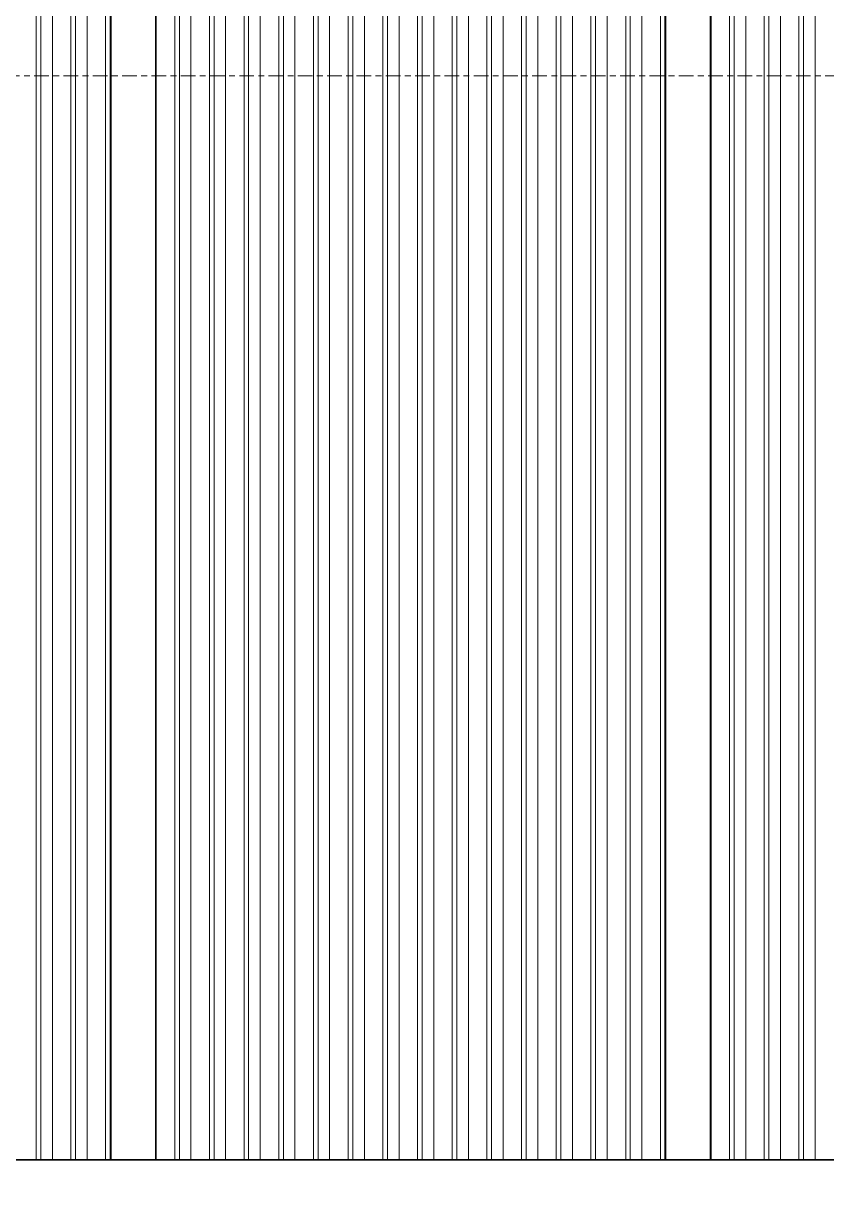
# Model space of a CAD drawing. Header units: millimetres. Extents: x 652554 to 1678317, y -308114 to 170803.
# Drawn here: x 747335 to 748206, y -92394 to -91124 of the extents above; entities that cross this region are included whole.
import ezdxf

# ---------------------------------------------------------------- set-up
doc = ezdxf.new("R2010")
doc.units = ezdxf.units.MM
doc.linetypes.add('Centre', pattern=[31.75, 6.35, -4.7625, 15.875, -4.7625])
for name, color, linetype, lineweight in [('A-FLOR-LEVL', 7, 'Continuous', 9), ('A-GENM', 7, 'Continuous', 9), ('A-GLAZ-CURT', 7, 'Continuous', 9), ('A-GLAZ-CWMG', 7, 'Continuous', 35)]:
    doc.layers.add(name, color=color, linetype=linetype, lineweight=lineweight)

# ---------------------------------------------------------------- blocks, each defined once
blk = doc.blocks.new('DPA_CP_Entrance Louver Grill Vertical Z - Louver Grill Vertical Z-18398766-2241-01 ENTRANCE 2 ENLARGED ELEVATION 1')
at = {"layer": 'A-GLAZ-CURT', "color": 7}
for p, q in [((-632087.4, 112224.8), (-632087.4, 108575)), ((-632086.4, 112223.6), (-632086.4, 108575)), ((-632567.4, 108575), (-631997.5, 108575)), ((-631932.5, 108575), (-632396.4, 108575)), ((-632086.4, 108575), (-632087.4, 108575)), ((-632087.4, 108575), (-632022.5, 108575)), ((-632023.2, 108575), (-632086.4, 108575)), ((-631999.2, 108575), (-632023.2, 108575)), ((-632022.5, 108575), (-631997.5, 108575)), ((-631997.5, 108575), (-631999.2, 108575)), ((-631997.5, 108575), (-631932.5, 108575)), ((-631957.5, 108575), (-631914.2, 108575)), ((-631932.5, 108575), (-631957.5, 108575)), ((-631889.2, 108575), (-631932.5, 108575)), ((-631914.2, 108575), (-631889.2, 108575))]:
    blk.add_line(p, q, dxfattribs=at)
blk = doc.blocks.new('DPA_CP_Entrance Louver Grill Vertical Z - Louver Grill Vertical Z-V47-2241-01 ENTRANCE 2 ENLARGED ELEVATION 1')
at = {"layer": 'A-GLAZ-CURT', "color": 7}
for p, q in [((-632038.4, 108575), (-632038.4, 111393.9)), ((-632037.4, 108575), (-632037.4, 111393.9)), ((-631485.1, 111272.2), (-631485.1, 108575)), ((-631486.1, 111271), (-631486.1, 108575)), ((-632037.4, 108575), (-632038.4, 108575)), ((-632038.4, 108575), (-631975.2, 108575)), ((-631972.5, 108575), (-632037.4, 108575)), ((-631975.2, 108575), (-631999.2, 108575)), ((-631999.2, 108575), (-631997.5, 108575)), ((-631997.5, 108575), (-631972.5, 108575)), ((-631932.5, 108575), (-631997.5, 108575)), ((-631997.5, 108575), (-631396.2, 108575)), ((-631932.5, 108575), (-631889.2, 108575)), ((-631907.5, 108575), (-631932.5, 108575)), ((-631393.8, 108575), (-631932.5, 108575)), ((-631864.2, 108575), (-631907.5, 108575)), ((-631889.2, 108575), (-631864.2, 108575)), ((-631485.1, 108575), (-631486.1, 108575)), ((-631486.1, 108575), (-631421.2, 108575)), ((-631421.9, 108575), (-631485.1, 108575)), ((-631397.9, 108575), (-631421.9, 108575)), ((-631421.2, 108575), (-631396.2, 108575)), ((-631396.2, 108575), (-631397.9, 108575)), ((-631396.2, 108575), (-631331.2, 108575))]:
    blk.add_line(p, q, dxfattribs=at)
blk = doc.blocks.new('DPA_CP_Entrance Louver Grill Vertical Z - Louver Grill Vertical Z-V48-2241-01 ENTRANCE 2 ENLARGED ELEVATION 1')
at = {"layer": 'A-GLAZ-CURT', "color": 7}
for p, q in [((-631437.1, 108575), (-631437.1, 111271.1)), ((-631436.1, 108575), (-631436.1, 111271.1)), ((-631436.1, 108575), (-631437.1, 108575)), ((-631437.1, 108575), (-631373.9, 108575)), ((-631371.2, 108575), (-631436.1, 108575)), ((-631373.9, 108575), (-631397.9, 108575)), ((-631397.9, 108575), (-631396.2, 108575)), ((-631396.2, 108575), (-631371.2, 108575)), ((-631331.2, 108575), (-631396.2, 108575)), ((-631396.2, 108575), (-630794.9, 108575))]:
    blk.add_line(p, q, dxfattribs=at)
blk = doc.blocks.new('GM_Louver Grill Vertical Z - Z Profile-V50-2241-01 ENTRANCE 2 ENLARGED ELEVATION 1')
at = {"layer": 'A-GENM', "color": 7}
for p, q in [((-632167.6, 108575), (-632167.6, 113189.6)), ((-632162.6, 108575), (-632162.6, 113189.6)), ((-632162.6, 108575), (-632167.6, 108575)), ((-632167.6, 108575), (-632165.9, 108575)), ((-632165.9, 108575), (-632162.7, 108575)), ((-632162.7, 108575), (-632122.6, 108575)), ((-632122.5, 108575), (-632162.6, 108575)), ((-632122.6, 108575), (-632107.7, 108575)), ((-632109.4, 108575), (-632122.5, 108575)), ((-632107.7, 108575), (-632109.4, 108575))]:
    blk.add_line(p, q, dxfattribs=at)
blk = doc.blocks.new('GM_Louver Grill Vertical Z - Z Profile-V51-2241-01 ENTRANCE 2 ENLARGED ELEVATION 1')
at = {"layer": 'A-GENM', "color": 7}
for p, q in [((-632200.3, 108575), (-632160.2, 108575)), ((-632160.1, 108575), (-632200.2, 108575)), ((-632160.2, 108575), (-632145.3, 108575)), ((-632147, 108575), (-632160.1, 108575)), ((-632145.3, 108575), (-632147, 108575))]:
    blk.add_line(p, q, dxfattribs=at)
blk = doc.blocks.new('GM_Louver Grill Vertical Z - Z Profile-V60-2241-01 ENTRANCE 2 ENLARGED ELEVATION 1')
at = {"layer": 'A-GENM', "color": 7}
for p, q in [((-632112.4, 108575), (-632112.4, 112253.6)), ((-632092.4, 108575), (-632092.4, 112230.6)), ((-632087.4, 108575), (-632087.4, 112224.8)), ((-632087.4, 108575), (-632092.4, 108575)), ((-632092.4, 108575), (-632090.7, 108575)), ((-632090.7, 108575), (-632087.5, 108575)), ((-632087.5, 108575), (-632047.4, 108575)), ((-632047.4, 108575), (-632087.4, 108575)), ((-632034.2, 108575), (-632047.4, 108575)), ((-632047.4, 108575), (-632032.5, 108575)), ((-632032.5, 108575), (-632034.2, 108575))]:
    blk.add_line(p, q, dxfattribs=at)
blk = doc.blocks.new('GM_Louver Grill Vertical Z - Z Profile-V62-2241-01 ENTRANCE 2 ENLARGED ELEVATION 1')
at = {"layer": 'A-GENM', "color": 7}
for p, q in [((-631548.7, 108575), (-631548.7, 111271)), ((-631528.7, 108575), (-631528.7, 111271)), ((-631523.7, 108575), (-631523.7, 111271)), ((-631523.7, 108575), (-631528.7, 108575)), ((-631528.7, 108575), (-631527, 108575)), ((-631527, 108575), (-631523.8, 108575)), ((-631523.8, 108575), (-631483.7, 108575)), ((-631483.7, 108575), (-631523.7, 108575)), ((-631470.5, 108575), (-631483.7, 108575)), ((-631483.7, 108575), (-631468.8, 108575)), ((-631468.8, 108575), (-631470.5, 108575))]:
    blk.add_line(p, q, dxfattribs=at)
blk = doc.blocks.new('GM_Louver Grill Vertical Z - Z Profile-V63-2241-01 ENTRANCE 2 ENLARGED ELEVATION 1')
at = {"layer": 'A-GENM', "color": 7}
for p, q in [((-631586.3, 108575), (-631586.3, 111291)), ((-631566.3, 108575), (-631566.3, 111271)), ((-631561.3, 108575), (-631561.3, 111271)), ((-631561.3, 108575), (-631566.3, 108575)), ((-631566.3, 108575), (-631564.6, 108575)), ((-631564.6, 108575), (-631561.4, 108575)), ((-631561.4, 108575), (-631521.3, 108575)), ((-631521.2, 108575), (-631561.3, 108575)), ((-631521.3, 108575), (-631506.4, 108575)), ((-631508.1, 108575), (-631521.2, 108575)), ((-631506.4, 108575), (-631508.1, 108575))]:
    blk.add_line(p, q, dxfattribs=at)
blk = doc.blocks.new('GM_Louver Grill Vertical Z - Z Profile-V64-2241-01 ENTRANCE 2 ENLARGED ELEVATION 1')
at = {"layer": 'A-GENM', "color": 7}
for p, q in [((-631623.9, 108575), (-631623.9, 111271)), ((-631603.9, 108575), (-631603.9, 111271)), ((-631598.9, 108575), (-631598.9, 111271)), ((-631598.9, 108575), (-631603.9, 108575)), ((-631603.9, 108575), (-631602.2, 108575)), ((-631602.2, 108575), (-631599, 108575)), ((-631599, 108575), (-631558.9, 108575)), ((-631558.8, 108575), (-631598.9, 108575)), ((-631558.9, 108575), (-631544, 108575)), ((-631545.7, 108575), (-631558.8, 108575)), ((-631544, 108575), (-631545.7, 108575))]:
    blk.add_line(p, q, dxfattribs=at)
blk = doc.blocks.new('GM_Louver Grill Vertical Z - Z Profile-V65-2241-01 ENTRANCE 2 ENLARGED ELEVATION 1')
at = {"layer": 'A-GENM', "color": 7}
for p, q in [((-631661.5, 108575), (-631661.5, 111271)), ((-631641.5, 108575), (-631641.5, 111271)), ((-631636.5, 108575), (-631636.5, 111271)), ((-631636.5, 108575), (-631641.5, 108575)), ((-631641.5, 108575), (-631639.8, 108575)), ((-631639.8, 108575), (-631636.6, 108575)), ((-631636.6, 108575), (-631596.5, 108575)), ((-631596.4, 108575), (-631636.5, 108575)), ((-631596.5, 108575), (-631581.6, 108575)), ((-631583.3, 108575), (-631596.4, 108575)), ((-631581.6, 108575), (-631583.3, 108575))]:
    blk.add_line(p, q, dxfattribs=at)
blk = doc.blocks.new('GM_Louver Grill Vertical Z - Z Profile-V66-2241-01 ENTRANCE 2 ENLARGED ELEVATION 1')
at = {"layer": 'A-GENM', "color": 7}
for p, q in [((-631699.1, 108575), (-631699.1, 111324.9)), ((-631679.1, 108575), (-631679.1, 111271)), ((-631674.1, 108575), (-631674.1, 111271)), ((-631674.1, 108575), (-631679.1, 108575)), ((-631679.1, 108575), (-631677.4, 108575)), ((-631677.4, 108575), (-631674.2, 108575)), ((-631674.2, 108575), (-631634.1, 108575)), ((-631634, 108575), (-631674.1, 108575)), ((-631634.1, 108575), (-631619.2, 108575)), ((-631620.9, 108575), (-631634, 108575)), ((-631619.2, 108575), (-631620.9, 108575))]:
    blk.add_line(p, q, dxfattribs=at)
blk = doc.blocks.new('GM_Louver Grill Vertical Z - Z Profile-V67-2241-01 ENTRANCE 2 ENLARGED ELEVATION 1')
at = {"layer": 'A-GENM', "color": 7}
for p, q in [((-631716.7, 108575), (-631716.7, 111298.9)), ((-631711.7, 108575), (-631711.7, 111306.3)), ((-631736.7, 108575), (-631736.7, 111271)), ((-631711.7, 108575), (-631716.7, 108575)), ((-631716.7, 108575), (-631715, 108575)), ((-631715, 108575), (-631711.8, 108575)), ((-631711.8, 108575), (-631671.7, 108575)), ((-631671.6, 108575), (-631711.7, 108575)), ((-631671.7, 108575), (-631656.8, 108575)), ((-631658.5, 108575), (-631671.6, 108575)), ((-631656.8, 108575), (-631658.5, 108575))]:
    blk.add_line(p, q, dxfattribs=at)
blk = doc.blocks.new('GM_Louver Grill Vertical Z - Z Profile-V68-2241-01 ENTRANCE 2 ENLARGED ELEVATION 1')
at = {"layer": 'A-GENM', "color": 7}
for p, q in [((-631774.3, 108575), (-631774.3, 111271)), ((-631754.3, 108575), (-631754.3, 111271)), ((-631749.3, 108575), (-631749.3, 111271)), ((-631749.3, 108575), (-631754.3, 108575)), ((-631754.3, 108575), (-631752.6, 108575)), ((-631752.6, 108575), (-631749.4, 108575)), ((-631749.4, 108575), (-631709.3, 108575)), ((-631709.2, 108575), (-631749.3, 108575)), ((-631709.3, 108575), (-631694.3, 108575)), ((-631696.1, 108575), (-631709.2, 108575)), ((-631694.3, 108575), (-631696.1, 108575))]:
    blk.add_line(p, q, dxfattribs=at)
blk = doc.blocks.new('GM_Louver Grill Vertical Z - Z Profile-V69-2241-01 ENTRANCE 2 ENLARGED ELEVATION 1')
at = {"layer": 'A-GENM', "color": 7}
for p, q in [((-631811.9, 108575), (-631811.9, 111271)), ((-631791.9, 108575), (-631791.9, 111271)), ((-631786.9, 108575), (-631786.9, 111271)), ((-631786.9, 108575), (-631791.9, 108575)), ((-631791.9, 108575), (-631790.2, 108575)), ((-631790.2, 108575), (-631787, 108575)), ((-631787, 108575), (-631746.9, 108575)), ((-631746.8, 108575), (-631786.9, 108575)), ((-631746.9, 108575), (-631731.9, 108575)), ((-631733.7, 108575), (-631746.8, 108575)), ((-631731.9, 108575), (-631733.7, 108575))]:
    blk.add_line(p, q, dxfattribs=at)
blk = doc.blocks.new('GM_Louver Grill Vertical Z - Z Profile-V70-2241-01 ENTRANCE 2 ENLARGED ELEVATION 1')
at = {"layer": 'A-GENM', "color": 7}
for p, q in [((-631849.5, 108575), (-631849.5, 111271)), ((-631829.5, 108575), (-631829.5, 111271)), ((-631824.5, 108575), (-631824.5, 111271)), ((-631824.5, 108575), (-631829.5, 108575)), ((-631829.5, 108575), (-631827.7, 108575)), ((-631827.7, 108575), (-631824.6, 108575)), ((-631824.6, 108575), (-631784.5, 108575)), ((-631784.4, 108575), (-631824.5, 108575)), ((-631784.5, 108575), (-631769.5, 108575)), ((-631771.3, 108575), (-631784.4, 108575)), ((-631769.5, 108575), (-631771.3, 108575))]:
    blk.add_line(p, q, dxfattribs=at)
blk = doc.blocks.new('GM_Louver Grill Vertical Z - Z Profile-V71-2241-01 ENTRANCE 2 ENLARGED ELEVATION 1')
at = {"layer": 'A-GENM', "color": 7}
for p, q in [((-631887.1, 108575), (-631887.1, 111271)), ((-631867.1, 108575), (-631867.1, 111271)), ((-631862.1, 108575), (-631862.1, 111271)), ((-631862.1, 108575), (-631867.1, 108575)), ((-631867.1, 108575), (-631865.3, 108575)), ((-631865.3, 108575), (-631862.2, 108575)), ((-631862.2, 108575), (-631822.1, 108575)), ((-631822, 108575), (-631862.1, 108575)), ((-631822.1, 108575), (-631807.1, 108575)), ((-631808.9, 108575), (-631822, 108575)), ((-631807.1, 108575), (-631808.9, 108575))]:
    blk.add_line(p, q, dxfattribs=at)
blk = doc.blocks.new('GM_Louver Grill Vertical Z - Z Profile-V72-2241-01 ENTRANCE 2 ENLARGED ELEVATION 1')
at = {"layer": 'A-GENM', "color": 7}
for p, q in [((-631924.7, 108575), (-631924.7, 111271)), ((-631904.7, 108575), (-631904.7, 111271)), ((-631899.7, 108575), (-631899.7, 111271)), ((-631899.7, 108575), (-631904.7, 108575)), ((-631904.7, 108575), (-631902.9, 108575)), ((-631902.9, 108575), (-631899.7, 108575)), ((-631859.6, 108575), (-631899.7, 108575)), ((-631899.7, 108575), (-631859.7, 108575)), ((-631859.7, 108575), (-631844.7, 108575)), ((-631846.4, 108575), (-631859.6, 108575)), ((-631844.7, 108575), (-631846.4, 108575))]:
    blk.add_line(p, q, dxfattribs=at)
blk = doc.blocks.new('GM_Louver Grill Vertical Z - Z Profile-V73-2241-01 ENTRANCE 2 ENLARGED ELEVATION 1')
at = {"layer": 'A-GENM', "color": 7}
for p, q in [((-631962.3, 108575), (-631962.3, 111271)), ((-631942.3, 108575), (-631942.3, 111271)), ((-631937.3, 108575), (-631937.3, 111271)), ((-631937.3, 108575), (-631942.3, 108575)), ((-631942.3, 108575), (-631940.5, 108575)), ((-631940.5, 108575), (-631937.3, 108575)), ((-631897.2, 108575), (-631937.3, 108575)), ((-631937.3, 108575), (-631897.3, 108575)), ((-631897.3, 108575), (-631882.3, 108575)), ((-631884, 108575), (-631897.2, 108575)), ((-631882.3, 108575), (-631884, 108575))]:
    blk.add_line(p, q, dxfattribs=at)
blk = doc.blocks.new('GM_Louver Grill Vertical Z - Z Profile-V74-2241-01 ENTRANCE 2 ENLARGED ELEVATION 1')
at = {"layer": 'A-GENM', "color": 7}
for p, q in [((-631999.8, 108575), (-631999.8, 111271)), ((-631979.8, 108575), (-631979.8, 111271)), ((-631974.8, 108575), (-631974.8, 111271)), ((-631974.8, 108575), (-631979.8, 108575)), ((-631979.8, 108575), (-631978.1, 108575)), ((-631978.1, 108575), (-631974.9, 108575)), ((-631974.9, 108575), (-631934.8, 108575)), ((-631934.8, 108575), (-631974.8, 108575)), ((-631921.6, 108575), (-631934.8, 108575)), ((-631934.8, 108575), (-631919.9, 108575)), ((-631919.9, 108575), (-631921.6, 108575))]:
    blk.add_line(p, q, dxfattribs=at)
blk = doc.blocks.new('GM_Louver Grill Vertical Z - Z Profile-V75-2241-01 ENTRANCE 2 ENLARGED ELEVATION 1')
at = {"layer": 'A-GENM', "color": 7}
for p, q in [((-631511.1, 108575), (-631511.1, 111271)), ((-631491.1, 108575), (-631491.1, 111271)), ((-631486.1, 108575), (-631486.1, 111271)), ((-631486.1, 108575), (-631491.1, 108575)), ((-631491.1, 108575), (-631489.4, 108575)), ((-631489.4, 108575), (-631486.2, 108575)), ((-631486.2, 108575), (-631446.1, 108575)), ((-631446.1, 108575), (-631486.1, 108575)), ((-631432.9, 108575), (-631446.1, 108575)), ((-631446.1, 108575), (-631431.2, 108575)), ((-631431.2, 108575), (-631432.9, 108575))]:
    blk.add_line(p, q, dxfattribs=at)
blk = doc.blocks.new('GM_Louver Grill Vertical Z - Z Profile-V76-2241-01 ENTRANCE 2 ENLARGED ELEVATION 1')
at = {"layer": 'A-GENM', "color": 7}
for p, q in [((-632037.4, 108575), (-632037.4, 111393.9)), ((-632017.4, 108575), (-632017.4, 111271)), ((-632012.4, 108575), (-632012.4, 111271)), ((-632012.4, 108575), (-632017.4, 108575)), ((-632017.4, 108575), (-632015.7, 108575)), ((-632015.7, 108575), (-632012.5, 108575)), ((-632012.5, 108575), (-631972.4, 108575)), ((-631972.4, 108575), (-632012.4, 108575)), ((-631959.2, 108575), (-631972.4, 108575)), ((-631972.4, 108575), (-631957.5, 108575)), ((-631957.5, 108575), (-631959.2, 108575))]:
    blk.add_line(p, q, dxfattribs=at)
blk = doc.blocks.new('GM_Louver Grill Vertical Z - Z Profile-V87-2241-01 ENTRANCE 2 ENLARGED ELEVATION 1')
at = {"layer": 'A-GENM', "color": 7}
blk.add_line((-631323.4, 108575), (-631323.4, 111271), dxfattribs=at)
blk = doc.blocks.new('GM_Louver Grill Vertical Z - Z Profile-V88-2241-01 ENTRANCE 2 ENLARGED ELEVATION 1')
at = {"layer": 'A-GENM', "color": 7}
for p, q in [((-631336, 108575), (-631336, 111292.3)), ((-631341, 108575), (-631341, 111276.9)), ((-631361, 108575), (-631361, 111271.1)), ((-631336, 108575), (-631341, 108575)), ((-631341, 108575), (-631339.2, 108575)), ((-631339.2, 108575), (-631336, 108575)), ((-631295.9, 108575), (-631336, 108575)), ((-631336, 108575), (-631296, 108575))]:
    blk.add_line(p, q, dxfattribs=at)
blk = doc.blocks.new('GM_Louver Grill Vertical Z - Z Profile-V89-2241-01 ENTRANCE 2 ENLARGED ELEVATION 1')
at = {"layer": 'A-GENM', "color": 7}
for p, q in [((-631398.6, 108575), (-631398.6, 111271.1)), ((-631378.6, 108575), (-631378.6, 111271.1)), ((-631373.6, 108575), (-631373.6, 111271.1)), ((-631373.6, 108575), (-631378.6, 108575)), ((-631378.6, 108575), (-631376.8, 108575)), ((-631376.8, 108575), (-631373.6, 108575)), ((-631373.6, 108575), (-631333.6, 108575)), ((-631333.5, 108575), (-631373, 108575)), ((-631333.6, 108575), (-631318.6, 108575)), ((-631320.3, 108575), (-631333.5, 108575)), ((-631318.6, 108575), (-631320.3, 108575))]:
    blk.add_line(p, q, dxfattribs=at)
blk = doc.blocks.new('GM_Louver Grill Vertical Z - Z Profile-V91-2241-01 ENTRANCE 2 ENLARGED ELEVATION 1')
at = {"layer": 'A-GENM', "color": 7}
for p, q in [((-631436.1, 108575), (-631436.1, 111271.1)), ((-631416.1, 108575), (-631416.1, 111271.1)), ((-631411.1, 108575), (-631411.1, 111271.1)), ((-631411.1, 108575), (-631416.1, 108575)), ((-631416.1, 108575), (-631414.4, 108575)), ((-631414.4, 108575), (-631411.2, 108575)), ((-631411.2, 108575), (-631371.1, 108575)), ((-631371.1, 108575), (-631411.1, 108575)), ((-631357.9, 108575), (-631371.1, 108575)), ((-631371.1, 108575), (-631356.2, 108575)), ((-631356.2, 108575), (-631357.9, 108575))]:
    blk.add_line(p, q, dxfattribs=at)
blk = doc.blocks.new('DPA_CP_Entrance Louver Grill Vertical Z - Louver Grill Vertical Z-V114-2241-01 ENTRANCE 2 ENLARGED ELEVATION 1')
at = {"layer": 'A-GLAZ-CURT', "color": 7}
for p, q in [((-632179.9, 108575), (-631393.8, 108575)), ((-631393.8, 108575), (-632179.9, 108575))]:
    blk.add_line(p, q, dxfattribs=at)
blk = doc.blocks.new('Rectangular Mullion - 50x200-15304692-2241-01 ENTRANCE 2 ENLARGED ELEVATION 1')
at = {"layer": 'A-GLAZ-CWMG', "color": 7}
for p, q in [((-632179.9, 108575), (-631393.8, 108575)), ((-631393.8, 108575), (-632179.9, 108575)), ((-631393.8, 108525), (-632179.9, 108525)), ((-631393.8, 108525), (-632179.9, 108525))]:
    blk.add_line(p, q, dxfattribs=at)
blk = doc.blocks.new('Rectangular Mullion - 50x200-12048639-2241-01 ENTRANCE 2 ENLARGED ELEVATION 1')
at = {"layer": 'A-GLAZ-CWMG', "color": 7}
for p, q in [((-630859.9, 108575), (-631461.1, 108575)), ((-631225.5, 108575), (-630686.7, 108575)), ((-631461.1, 108525), (-630859.9, 108525)), ((-631225.5, 108525), (-630686.7, 108525))]:
    blk.add_line(p, q, dxfattribs=at)
blk = doc.blocks.new('Rectangular Mullion - 50x200-V131-2241-01 ENTRANCE 2 ENLARGED ELEVATION 1')
at = {"layer": 'A-GLAZ-CWMG', "color": 7}
for p, q in [((-631461.1, 108575), (-632062.4, 108575)), ((-631889.2, 108575), (-631393.8, 108575)), ((-632062.4, 108525), (-631461.1, 108525)), ((-631889.2, 108525), (-631393.8, 108525))]:
    blk.add_line(p, q, dxfattribs=at)
blk = doc.blocks.new('Rectangular Mullion - 50x200-15305094-2241-01 ENTRANCE 2 ENLARGED ELEVATION 1')
at = {"layer": 'A-GLAZ-CWMG', "color": 7}
for p, q in [((-632669, 108575), (-632690.5, 108575)), ((-632690.5, 108575), (-632690.5, 108525)), ((-632062.4, 108575), (-632567.4, 108575)), ((-632353, 108575), (-631889.2, 108575)), ((-632690.5, 108525), (-632669, 108525)), ((-632567.4, 108525), (-632062.4, 108525)), ((-632353, 108525), (-631889.2, 108525))]:
    blk.add_line(p, q, dxfattribs=at)
blk = doc.blocks.new('GM_Louver Grill Vertical Z - Z Profile-V134-2241-01 ENTRANCE 2 ENLARGED ELEVATION 1')
at = {"layer": 'A-GENM', "color": 7}
for p, q in [((-632150, 108575), (-632150, 113189.6)), ((-632130, 108575), (-632130, 113189.6)), ((-632125, 108575), (-632125, 112268.2)), ((-632125, 108575), (-632130, 108575)), ((-632130, 108575), (-632128.3, 108575)), ((-632128.3, 108575), (-632125.1, 108575)), ((-632125.1, 108575), (-632085, 108575)), ((-632084.9, 108575), (-632125, 108575)), ((-632085, 108575), (-632070.1, 108575)), ((-632071.8, 108575), (-632084.9, 108575)), ((-632070.1, 108575), (-632071.8, 108575))]:
    blk.add_line(p, q, dxfattribs=at)

msp = doc.modelspace()

# ---------------------------------------------------------------- linework, layer by layer
at = {"layer": 'A-FLOR-LEVL', "color": 7, "linetype": 'Centre'}
msp.add_line((741176.3131, -91181.019), (763874.9509, -91181.019), dxfattribs=at)

# ---------------------------------------------------------------- block references
at = {"layer": 'A-GENM', "color": 7}
for name in ['GM_Louver Grill Vertical Z - Z Profile-V51-2241-01 ENTRANCE 2 ENLARGED ELEVATION 1', 'GM_Louver Grill Vertical Z - Z Profile-V50-2241-01 ENTRANCE 2 ENLARGED ELEVATION 1', 'GM_Louver Grill Vertical Z - Z Profile-V134-2241-01 ENTRANCE 2 ENLARGED ELEVATION 1', 'GM_Louver Grill Vertical Z - Z Profile-V60-2241-01 ENTRANCE 2 ENLARGED ELEVATION 1', 'GM_Louver Grill Vertical Z - Z Profile-V76-2241-01 ENTRANCE 2 ENLARGED ELEVATION 1', 'GM_Louver Grill Vertical Z - Z Profile-V74-2241-01 ENTRANCE 2 ENLARGED ELEVATION 1', 'GM_Louver Grill Vertical Z - Z Profile-V73-2241-01 ENTRANCE 2 ENLARGED ELEVATION 1', 'GM_Louver Grill Vertical Z - Z Profile-V72-2241-01 ENTRANCE 2 ENLARGED ELEVATION 1', 'GM_Louver Grill Vertical Z - Z Profile-V71-2241-01 ENTRANCE 2 ENLARGED ELEVATION 1', 'GM_Louver Grill Vertical Z - Z Profile-V70-2241-01 ENTRANCE 2 ENLARGED ELEVATION 1', 'GM_Louver Grill Vertical Z - Z Profile-V69-2241-01 ENTRANCE 2 ENLARGED ELEVATION 1', 'GM_Louver Grill Vertical Z - Z Profile-V68-2241-01 ENTRANCE 2 ENLARGED ELEVATION 1', 'GM_Louver Grill Vertical Z - Z Profile-V67-2241-01 ENTRANCE 2 ENLARGED ELEVATION 1', 'GM_Louver Grill Vertical Z - Z Profile-V66-2241-01 ENTRANCE 2 ENLARGED ELEVATION 1', 'GM_Louver Grill Vertical Z - Z Profile-V65-2241-01 ENTRANCE 2 ENLARGED ELEVATION 1', 'GM_Louver Grill Vertical Z - Z Profile-V64-2241-01 ENTRANCE 2 ENLARGED ELEVATION 1', 'GM_Louver Grill Vertical Z - Z Profile-V63-2241-01 ENTRANCE 2 ENLARGED ELEVATION 1', 'GM_Louver Grill Vertical Z - Z Profile-V62-2241-01 ENTRANCE 2 ENLARGED ELEVATION 1', 'GM_Louver Grill Vertical Z - Z Profile-V75-2241-01 ENTRANCE 2 ENLARGED ELEVATION 1', 'GM_Louver Grill Vertical Z - Z Profile-V91-2241-01 ENTRANCE 2 ENLARGED ELEVATION 1', 'GM_Louver Grill Vertical Z - Z Profile-V89-2241-01 ENTRANCE 2 ENLARGED ELEVATION 1', 'GM_Louver Grill Vertical Z - Z Profile-V88-2241-01 ENTRANCE 2 ENLARGED ELEVATION 1', 'GM_Louver Grill Vertical Z - Z Profile-V87-2241-01 ENTRANCE 2 ENLARGED ELEVATION 1']:
    msp.add_blockref(name, (1379516.5465, -200931.019), dxfattribs=at)
at = {"layer": 'A-GLAZ-CURT', "color": 7}
for name in ['DPA_CP_Entrance Louver Grill Vertical Z - Louver Grill Vertical Z-18398766-2241-01 ENTRANCE 2 ENLARGED ELEVATION 1', 'DPA_CP_Entrance Louver Grill Vertical Z - Louver Grill Vertical Z-V47-2241-01 ENTRANCE 2 ENLARGED ELEVATION 1', 'DPA_CP_Entrance Louver Grill Vertical Z - Louver Grill Vertical Z-V48-2241-01 ENTRANCE 2 ENLARGED ELEVATION 1', 'DPA_CP_Entrance Louver Grill Vertical Z - Louver Grill Vertical Z-V114-2241-01 ENTRANCE 2 ENLARGED ELEVATION 1']:
    msp.add_blockref(name, (1379516.5465, -200931.019), dxfattribs=at)
at = {"layer": 'A-GLAZ-CWMG', "color": 7}
for name in ['Rectangular Mullion - 50x200-15305094-2241-01 ENTRANCE 2 ENLARGED ELEVATION 1', 'Rectangular Mullion - 50x200-15304692-2241-01 ENTRANCE 2 ENLARGED ELEVATION 1', 'Rectangular Mullion - 50x200-V131-2241-01 ENTRANCE 2 ENLARGED ELEVATION 1', 'Rectangular Mullion - 50x200-12048639-2241-01 ENTRANCE 2 ENLARGED ELEVATION 1']:
    msp.add_blockref(name, (1379516.5465, -200931.019), dxfattribs=at)

doc.saveas('drawing.dxf')
